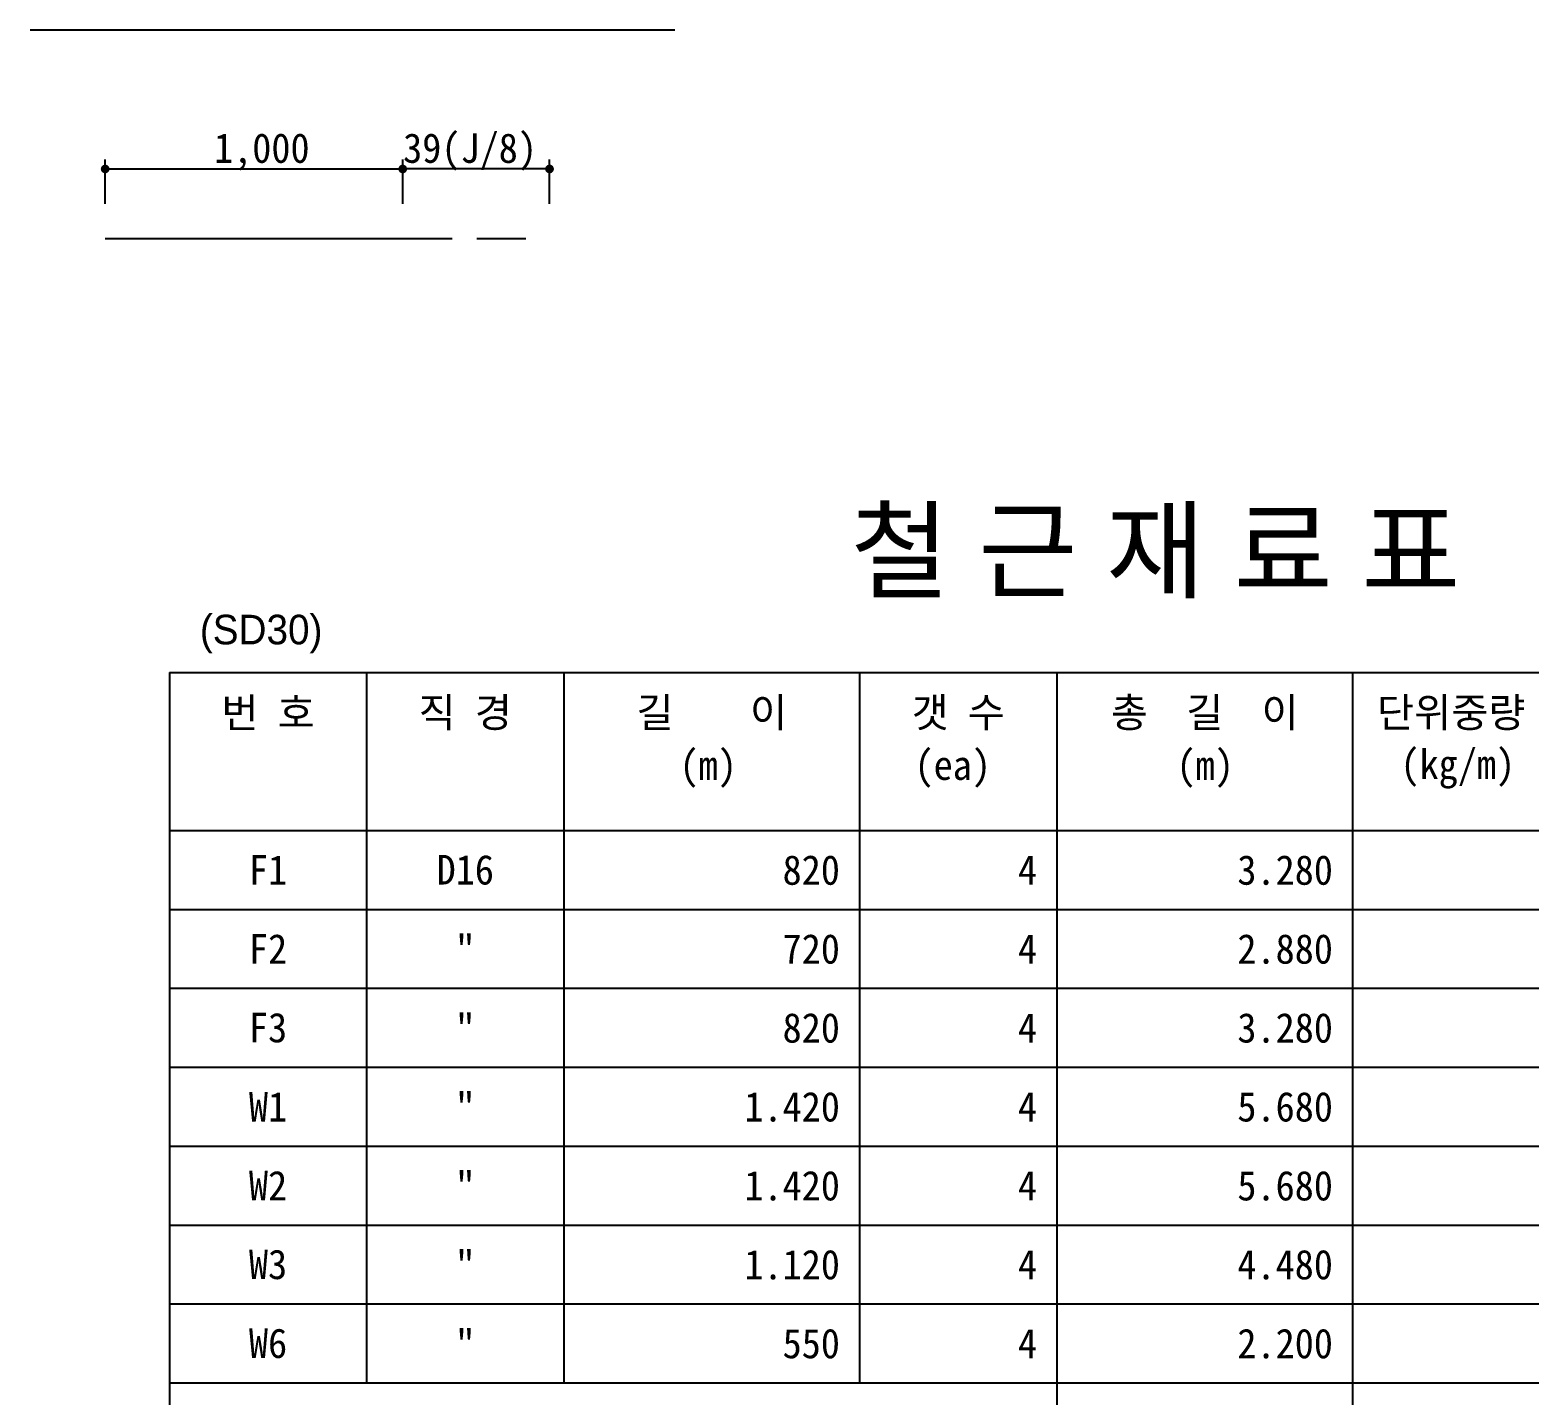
# Model space of a CAD drawing. Header units: millimetres. Extents: x 381 to 2337, y -50 to 586.
# Drawn here: x 947.5 to 1099.5, y 131 to 269.4 of the extents above; entities that cross this region are included whole.
import ezdxf
from ezdxf.enums import TextEntityAlignment as Align

# ---------------------------------------------------------------- set-up
doc = ezdxf.new("R2010")
doc.units = ezdxf.units.MM
doc.header["$LTSCALE"] = 10
doc.linetypes.add('DASHED', pattern=[0.75, 0.5, -0.25])
for name, color, linetype in [('t03', 7, 'Continuous'), ('t05', 7, 'Continuous'), ('t08', 7, 'Continuous'), ('철근', 6, 'Continuous'), ('철근지시선', 1, 'Continuous'), ('치수선', 1, 'Continuous')]:
    doc.layers.add(name, color=color, linetype=linetype)
doc.styles.add('HY헤드라인M', font='H2HDRM.TTF')
doc.styles.add('돋움체', font='DotumChe.ttf')

msp = doc.modelspace()

# ---------------------------------------------------------------- linework, layer by layer
at = {"color": 7}
for p, q in [((961.62, 204.26), (961.62, 188.26)), ((961.62, 204.26), (1161.62, 204.26)), ((961.62, 188.26), (961.62, 60.26))]:
    msp.add_line(p, q, dxfattribs=at)
at = {"color": 1}
for p, q in [((981.62, 204.26), (981.62, 188.26)), ((1001.62, 204.26), (1001.62, 188.26)), ((1031.62, 204.26), (1031.62, 188.26)), ((1051.62, 204.26), (1051.62, 188.26)), ((1081.62, 204.26), (1081.62, 188.26)), ((961.62, 188.26), (1161.62, 188.26)), ((981.62, 188.26), (981.62, 132.26)), ((1001.62, 188.26), (1001.62, 132.26)), ((1031.62, 188.26), (1031.62, 132.26)), ((1051.62, 188.26), (1051.62, 60.26)), ((1081.62, 188.26), (1081.62, 60.26)), ((961.62, 180.26), (1161.62, 180.26)), ((961.62, 172.26), (1161.62, 172.26)), ((961.62, 164.26), (1161.62, 164.26)), ((961.62, 156.26), (1161.62, 156.26)), ((961.62, 148.26), (1161.62, 148.26)), ((961.62, 140.26), (1161.62, 140.26)), ((961.62, 132.26), (1161.62, 132.26))]:
    msp.add_line(p, q, dxfattribs=at)
at = {"layer": '철근'}
msp.add_line((955.1, 248.28), (985.28, 248.28), dxfattribs=at)
at = {"layer": '철근', "linetype": 'DASHED'}
msp.add_line((985.28, 248.28), (1000.17, 248.28), dxfattribs=at)
at = {"layer": '철근지시선', "linetype": 'Continuous'}
msp.add_line((947.48, 269.41), (1012.89, 269.41), dxfattribs=at)
at = {"layer": '치수선'}
for p, q in [((955.1, 251.8), (955.1, 256.29)), ((985.28, 251.8), (985.28, 256.29)), ((1000.17, 251.8), (1000.17, 256.29)), ((955.1, 255.32), (985.28, 255.32)), ((1000.17, 255.32), (985.28, 255.32))]:
    msp.add_line(p, q, dxfattribs=at)
at = {"layer": '치수선', "const_width": 0.44}
for points in [[(954.88, 255.32, 1), (955.32, 255.32, 1)], [(985.06, 255.32, 1), (985.5, 255.32, 1)], [(999.95, 255.32, 1), (1000.39, 255.32, 1)]]:
    msp.add_lwpolyline(points, format="xyb", close=True, dxfattribs=at)

# ---------------------------------------------------------------- texts
at = {"style": '돋움체'}
for s, p in [('번 호', (971.62, 200.26)), ('직 경', (991.62, 200.26)), ('길    이', (1016.62, 200.26)), ('갯 수', (1041.62, 200.26)), ('총  길  이', (1066.62, 200.26)), ('단위중량', (1091.62, 200.26)), ('F1', (971.62, 184.26)), ('D16', (991.62, 184.26)), ('F2', (971.62, 176.26)), ('"', (991.62, 176.26)), ('F3', (971.62, 168.26)), ('"', (991.62, 168.26)), ('W1', (971.62, 160.26)), ('"', (991.62, 160.26)), ('W2', (971.62, 152.26)), ('"', (991.62, 152.26)), ('W3', (971.62, 144.26)), ('"', (991.62, 144.26)), ('W6', (971.62, 136.26)), ('"', (991.62, 136.26))]:
    msp.add_text(s, height=3, dxfattribs=at).set_placement(p, align=Align.MIDDLE)
for s, p in [('820', (1029.62, 184.26)), ('4', (1049.62, 184.26)), ('3.280', (1079.62, 184.26)), ('720', (1029.62, 176.26)), ('4', (1049.62, 176.26)), ('2.880', (1079.62, 176.26)), ('820', (1029.62, 168.26)), ('4', (1049.62, 168.26)), ('3.280', (1079.62, 168.26)), ('1.420', (1029.62, 160.26)), ('4', (1049.62, 160.26)), ('5.680', (1079.62, 160.26)), ('1.420', (1029.62, 152.26)), ('4', (1049.62, 152.26)), ('5.680', (1079.62, 152.26)), ('1.120', (1029.62, 144.26)), ('4', (1049.62, 144.26)), ('4.480', (1079.62, 144.26)), ('550', (1029.62, 136.26)), ('4', (1049.62, 136.26)), ('2.200', (1079.62, 136.26))]:
    msp.add_text(s, height=3, dxfattribs=at).set_placement(p, align=Align.MIDDLE_RIGHT)
at = {"layer": 't03', "style": '돋움체'}
for s, p in [('1,000', (966.14, 255.94)), ('39(J/8)', (985.32, 255.94))]:
    msp.add_text(s, height=3, dxfattribs=at).set_placement(p)
at = {"layer": 't03', "color": 7, "style": '돋움체'}
for s, p in [('(m)', (1016.26, 194.66)), ('(ea)', (1041.06, 194.66)), ('(m)', (1066.66, 194.66)), ('(kg/m)', (1092.28, 194.66))]:
    msp.add_text(s, height=3, dxfattribs=at).set_placement(p, align=Align.MIDDLE)
at = {"layer": 't05', "style": 'HY헤드라인M'}
msp.add_text('(SD30)', height=3, dxfattribs=at).set_placement((970.92, 208.26), align=Align.MIDDLE)
at = {"layer": 't08', "style": 'HY헤드라인M'}
msp.add_text('철 근 재 료 표', height=8, dxfattribs=at).set_placement((1061.62, 216.76), align=Align.MIDDLE)

doc.saveas('drawing.dxf')
